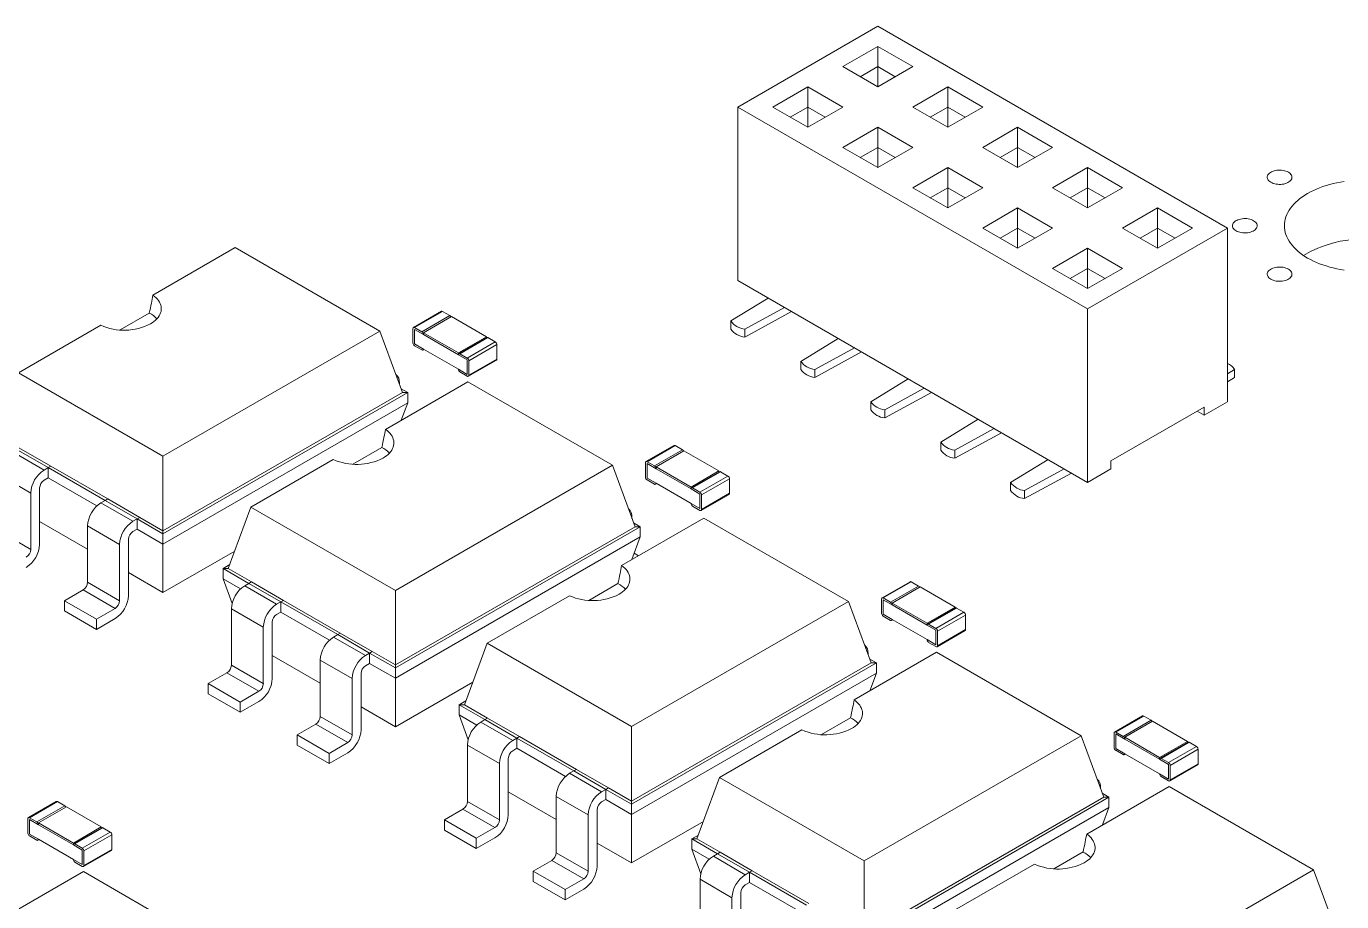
# Model space of a CAD drawing. Header units: millimetres. Extents: x 15 to 405, y 6 to 293.
# Drawn here: x 127 to 135.87, y 58.22 to 64.12 of the extents above; entities that cross this region are included whole.
import ezdxf

# ---------------------------------------------------------------- set-up
doc = ezdxf.new("R2010")
doc.units = ezdxf.units.MM

msp = doc.modelspace()

# ---------------------------------------------------------------- linework, layer by layer
at = {"color": 7, "linetype": 'Continuous', "lineweight": 18}
for p, q in [((132.7392, 64.122), (131.7964, 63.5777)), ((135.0962, 62.7613), (132.7392, 64.122)), ((132.7392, 63.9859), (132.5035, 63.8498)), ((132.9749, 63.8498), (132.7392, 63.9859)), ((132.7392, 63.9859), (132.7392, 63.8498)), ((132.5035, 63.8498), (132.7392, 63.7138)), ((132.7392, 63.8498), (132.6213, 63.7818)), ((132.7392, 63.7138), (132.9749, 63.8498)), ((132.857, 63.7818), (132.7392, 63.8498)), ((132.7392, 63.8498), (132.7392, 63.7138)), ((132.2678, 63.7138), (132.0321, 63.5777)), ((132.5035, 63.5777), (132.2678, 63.7138)), ((132.2678, 63.7138), (132.2678, 63.5777)), ((133.2106, 63.7138), (132.9749, 63.5777)), ((133.4463, 63.5777), (133.2106, 63.7138)), ((133.2106, 63.7138), (133.2106, 63.5777)), ((131.7964, 63.5777), (134.1534, 62.217)), ((131.7964, 62.4073), (131.7964, 63.5777)), ((132.0321, 63.5777), (132.2678, 63.4416)), ((132.2678, 63.5777), (132.1499, 63.5097)), ((132.2678, 63.4416), (132.5035, 63.5777)), ((132.3856, 63.5097), (132.2678, 63.5777)), ((132.2678, 63.5777), (132.2678, 63.4416)), ((132.9749, 63.5777), (133.2106, 63.4416)), ((133.2106, 63.5777), (133.0927, 63.5097)), ((133.2106, 63.4416), (133.4463, 63.5777)), ((133.3284, 63.5097), (133.2106, 63.5777)), ((133.2106, 63.5777), (133.2106, 63.4416)), ((132.7392, 63.4416), (132.5035, 63.3056)), ((132.9749, 63.3056), (132.7392, 63.4416)), ((132.7392, 63.4416), (132.7392, 63.3056)), ((133.682, 63.4416), (133.4463, 63.3056)), ((133.9177, 63.3056), (133.682, 63.4416)), ((133.682, 63.4416), (133.682, 63.3056)), ((132.5035, 63.3056), (132.7392, 63.1695)), ((132.7392, 63.3056), (132.6213, 63.2375)), ((132.7392, 63.1695), (132.9749, 63.3056)), ((132.857, 63.2375), (132.7392, 63.3056)), ((132.7392, 63.3056), (132.7392, 63.1695)), ((133.4463, 63.3056), (133.682, 63.1695)), ((133.682, 63.3056), (133.5641, 63.2375)), ((133.682, 63.1695), (133.9177, 63.3056)), ((133.7998, 63.2375), (133.682, 63.3056)), ((133.682, 63.3056), (133.682, 63.1695)), ((133.2106, 63.1695), (132.9749, 63.0334)), ((133.4463, 63.0334), (133.2106, 63.1695)), ((133.2106, 63.1695), (133.2106, 63.0334)), ((134.1534, 63.1695), (133.9177, 63.0334)), ((134.3891, 63.0334), (134.1534, 63.1695)), ((134.1534, 63.1695), (134.1534, 63.0334)), ((132.9749, 63.0334), (133.2106, 62.8974)), ((133.2106, 63.0334), (133.0927, 62.9654)), ((133.2106, 62.8974), (133.4463, 63.0334)), ((133.3284, 62.9654), (133.2106, 63.0334)), ((133.2106, 63.0334), (133.2106, 62.8974)), ((133.9177, 63.0334), (134.1534, 62.8974)), ((134.1534, 63.0334), (134.0356, 62.9654)), ((134.1534, 62.8974), (134.3891, 63.0334)), ((134.2712, 62.9654), (134.1534, 63.0334)), ((134.1534, 63.0334), (134.1534, 62.8974)), ((133.682, 62.8974), (133.4463, 62.7613)), ((133.9177, 62.7613), (133.682, 62.8974)), ((133.682, 62.8974), (133.682, 62.7613)), ((134.6248, 62.8974), (134.3891, 62.7613)), ((134.8605, 62.7613), (134.6248, 62.8974)), ((134.6248, 62.8974), (134.6248, 62.7613)), ((133.4463, 62.7613), (133.682, 62.6252)), ((133.682, 62.7613), (133.5641, 62.6933)), ((133.682, 62.6252), (133.9177, 62.7613)), ((133.7998, 62.6933), (133.682, 62.7613)), ((133.682, 62.7613), (133.682, 62.6252)), ((134.1534, 62.217), (135.0962, 62.7613)), ((134.3891, 62.7613), (134.6248, 62.6252)), ((134.6248, 62.7613), (134.507, 62.6933)), ((134.6248, 62.6252), (134.8605, 62.7613)), ((134.7426, 62.6933), (134.6248, 62.7613)), ((134.6248, 62.7613), (134.6248, 62.6252)), ((135.0962, 61.5909), (135.0962, 62.7613)), ((128.4094, 62.6296), (127.8543, 62.3092)), ((129.3834, 62.0673), (128.4094, 62.6296)), ((134.1534, 62.6252), (133.9177, 62.4892)), ((134.3891, 62.4892), (134.1534, 62.6252)), ((134.1534, 62.6252), (134.1534, 62.4892)), ((133.9177, 62.4892), (134.1534, 62.3531)), ((134.1534, 62.4892), (134.0356, 62.4211)), ((134.1534, 62.3531), (134.3891, 62.4892)), ((134.2712, 62.4211), (134.1534, 62.4892)), ((134.1534, 62.4892), (134.1534, 62.3531)), ((131.7964, 62.4073), (134.1534, 61.0467)), ((131.7492, 62.1352), (132.0013, 62.289)), ((127.6337, 62.0747), (127.83, 62.188)), ((129.7984, 62.2006), (129.6098, 62.0917)), ((129.6173, 62.091), (129.8059, 62.1999)), ((129.6668, 62.0624), (129.8554, 62.1713)), ((129.6774, 62.0563), (129.866, 62.1652)), ((129.8059, 62.1999), (129.8554, 62.1713)), ((129.866, 62.1652), (130.1017, 62.0291)), ((132.11, 62.2263), (131.8435, 62.0808)), ((132.1585, 62.1983), (131.8435, 62.0263)), ((134.1534, 61.0467), (134.1534, 62.217)), ((127.5025, 62.1061), (126.9474, 61.7857)), ((127.9215, 61.2234), (129.3834, 62.0673)), ((129.536, 61.6528), (129.3834, 62.0673)), ((129.6067, 61.9869), (129.6067, 62.0849)), ((129.6173, 62.091), (129.6668, 62.0624)), ((129.6173, 61.9808), (129.6173, 62.0788)), ((129.6173, 62.0788), (129.6774, 62.0441)), ((129.6774, 62.0441), (129.6774, 62.0563)), ((129.6774, 62.0563), (129.9131, 61.9202)), ((131.7492, 62.0808), (131.7492, 62.1352)), ((131.8435, 62.0263), (131.8435, 62.0808)), ((129.6173, 61.9808), (129.6774, 61.9461)), ((129.6173, 61.9685), (129.6668, 61.9399)), ((129.6774, 62.0441), (129.9131, 61.908)), ((129.9131, 61.9202), (130.1017, 62.0291)), ((130.1048, 62.0237), (129.9162, 61.9149)), ((129.9237, 61.9141), (130.1123, 62.023)), ((129.9732, 61.8855), (130.1618, 61.9944)), ((129.9838, 61.8672), (130.1724, 61.976)), ((130.1017, 62.0219), (130.1017, 62.0291)), ((130.1123, 62.023), (130.1618, 61.9944)), ((130.1724, 61.878), (130.1724, 61.976)), ((132.2206, 61.8631), (132.4727, 62.0169)), ((129.6743, 61.9392), (129.6818, 61.9435)), ((129.6774, 61.9461), (129.9131, 61.81)), ((129.9131, 61.908), (129.9131, 61.9202)), ((129.9131, 61.908), (129.9732, 61.8733)), ((129.9237, 61.9141), (129.9732, 61.8855)), ((129.9838, 61.7692), (130.1724, 61.878)), ((132.5814, 61.9542), (132.3149, 61.8086)), ((132.6299, 61.9262), (132.3149, 61.7542)), ((129.9131, 61.81), (129.9732, 61.7753)), ((129.9237, 61.7916), (129.9732, 61.7631)), ((129.9732, 61.7753), (129.9732, 61.8733)), ((129.9807, 61.7623), (130.1693, 61.8712)), ((129.9838, 61.7692), (129.9838, 61.8672)), ((132.2206, 61.8086), (132.2206, 61.8631)), ((132.3149, 61.7542), (132.3149, 61.8086)), ((135.1433, 61.8086), (135.0962, 61.7799)), ((135.1433, 61.7542), (135.1433, 61.8086)), ((126.9474, 61.7857), (127.9215, 61.2234)), ((129.9768, 61.7248), (129.4217, 61.4043)), ((129.5153, 61.7176), (129.5153, 61.7091)), ((130.9508, 61.1625), (129.9768, 61.7248)), ((132.692, 61.5909), (132.9441, 61.7448)), ((135.1433, 61.7542), (135.0962, 61.7254)), ((127.9215, 60.7207), (129.536, 61.6528)), ((127.9215, 60.7003), (129.5714, 61.6528)), ((129.5714, 61.6528), (129.5265, 61.6787)), ((129.5714, 61.6528), (129.536, 61.6528)), ((129.5714, 61.5837), (129.5714, 61.6528)), ((133.0528, 61.682), (132.7863, 61.5365)), ((133.1013, 61.654), (132.7863, 61.4821)), ((127.9215, 60.6312), (129.5714, 61.5837)), ((129.5279, 61.4657), (129.5714, 61.5837)), ((132.692, 61.5365), (132.692, 61.5909)), ((132.7863, 61.4821), (132.7863, 61.5365)), ((134.3105, 61.1918), (134.9391, 61.5547)), ((134.9391, 61.5002), (134.8919, 61.5274)), ((134.9391, 61.5002), (135.0962, 61.5909)), ((134.9391, 61.5002), (134.9391, 61.5547)), ((129.5309, 61.4739), (129.5365, 61.4706)), ((133.1634, 61.3188), (133.4155, 61.4726)), ((133.5242, 61.4099), (133.2577, 61.2644)), ((133.5727, 61.3819), (133.2577, 61.2099)), ((126.9334, 61.2707), (127.1488, 61.1464)), ((126.9511, 61.2809), (127.1665, 61.1566)), ((129.2011, 61.1698), (129.3974, 61.2831)), ((131.3658, 61.2957), (131.1773, 61.1869)), ((131.1848, 61.1861), (131.3733, 61.295)), ((131.2342, 61.1576), (131.4228, 61.2664)), ((131.2449, 61.1515), (131.4334, 61.2603)), ((131.3733, 61.295), (131.4228, 61.2664)), ((131.4334, 61.2603), (131.6691, 61.1242)), ((133.1634, 61.2644), (133.1634, 61.3188)), ((133.2577, 61.2099), (133.2577, 61.2644)), ((127.1208, 61.1302), (126.9053, 61.2545)), ((127.9215, 60.7207), (127.9215, 61.2234)), ((129.0699, 61.2013), (128.5148, 60.8808)), ((131.1741, 61.082), (131.1741, 61.18)), ((131.1848, 61.1861), (131.2342, 61.1576)), ((131.1848, 61.0759), (131.1848, 61.1739)), ((131.1848, 61.1739), (131.2449, 61.1392)), ((133.6349, 61.0467), (133.8869, 61.2005)), ((134.3105, 61.1374), (134.3105, 61.1918)), ((127.031, 60.9746), (126.8155, 61.099)), ((127.1208, 61.1302), (127.1488, 61.1464)), ((127.1488, 61.1464), (127.1665, 61.1566)), ((127.1488, 61.1464), (127.5321, 60.9251)), ((127.1488, 61.0772), (127.1488, 61.1464)), ((127.1665, 61.1566), (127.5498, 60.9353)), ((129.4889, 60.3185), (130.9508, 61.1625)), ((131.1034, 60.7479), (130.9508, 61.1625)), ((131.2449, 61.1515), (131.4806, 61.0154)), ((131.2449, 61.1392), (131.2449, 61.1515)), ((131.2449, 61.1392), (131.4806, 61.0031)), ((131.4806, 61.0154), (131.6691, 61.1242)), ((131.6722, 61.1189), (131.4837, 61.01)), ((131.4912, 61.0093), (131.6797, 61.1181)), ((131.5407, 60.9807), (131.7292, 61.0895)), ((131.6691, 61.1171), (131.6691, 61.1242)), ((131.6797, 61.1181), (131.7292, 61.0895)), ((133.9956, 61.1377), (133.7291, 60.9922)), ((134.0441, 61.1098), (133.7291, 60.9378)), ((134.1534, 61.0467), (134.3105, 61.1374)), ((127.0908, 60.6295), (127.0908, 61.0092)), ((127.1208, 61.061), (127.1488, 61.0772)), ((127.1488, 61.0772), (127.4765, 60.888)), ((131.1848, 61.0759), (131.2449, 61.0412)), ((131.1848, 61.0637), (131.2342, 61.0351)), ((131.2417, 61.0343), (131.2492, 61.0387)), ((131.2449, 61.0412), (131.4806, 60.9051)), ((131.4806, 61.0031), (131.4806, 61.0154)), ((131.4806, 61.0031), (131.5407, 60.9684)), ((131.4912, 61.0093), (131.5407, 60.9807)), ((131.5513, 60.9623), (131.7398, 61.0712)), ((131.7398, 60.9732), (131.7398, 61.0712)), ((133.6349, 60.9922), (133.6349, 61.0467)), ((133.7291, 60.9378), (133.7291, 60.9922)), ((127.031, 60.5949), (127.031, 60.9746)), ((127.504, 60.9089), (127.5321, 60.9251)), ((127.504, 60.9089), (127.7195, 60.7846)), ((127.5321, 60.9251), (127.5498, 60.9353)), ((127.5321, 60.9251), (127.7475, 60.8007)), ((127.5498, 60.9353), (127.7652, 60.8109)), ((131.4806, 60.9051), (131.5407, 60.8705)), ((131.5407, 60.8705), (131.5407, 60.9684)), ((131.5482, 60.8575), (131.7367, 60.9663)), ((131.5513, 60.8643), (131.7398, 60.9732)), ((131.5513, 60.8643), (131.5513, 60.9623)), ((128.3622, 60.4663), (128.5148, 60.8808)), ((128.5148, 60.8808), (129.4889, 60.3185)), ((131.0827, 60.8127), (131.0827, 60.8043)), ((131.4912, 60.8868), (131.5407, 60.8582)), ((127.0908, 60.7843), (127.4142, 60.5976)), ((127.4142, 60.7534), (127.6297, 60.629)), ((127.4142, 60.7534), (127.4142, 60.3737)), ((127.7195, 60.7846), (127.7475, 60.8007)), ((127.7195, 60.7154), (127.7475, 60.7316)), ((127.7475, 60.8007), (127.7652, 60.8109)), ((127.7475, 60.7316), (127.7475, 60.8007)), ((127.7475, 60.8007), (127.9215, 60.7003)), ((127.7475, 60.7316), (127.9215, 60.6312)), ((127.7652, 60.8109), (127.9215, 60.7207)), ((129.4889, 59.8159), (131.1034, 60.7479)), ((129.4889, 59.7955), (131.1388, 60.7479)), ((131.5678, 60.8063), (131.0127, 60.4859)), ((131.1388, 60.7479), (131.0939, 60.7739)), ((131.1388, 60.7479), (131.1034, 60.7479)), ((131.1388, 60.6788), (131.1388, 60.7479)), ((132.5418, 60.244), (131.5678, 60.8063)), ((126.8155, 60.7193), (127.031, 60.5949)), ((127.6895, 60.2839), (127.6895, 60.6636)), ((127.9215, 60.7003), (127.9215, 60.7207)), ((127.9215, 60.6312), (127.9215, 60.7003)), ((129.4889, 59.7263), (131.1388, 60.6788)), ((131.0827, 60.5264), (131.1388, 60.6788)), ((127.6297, 60.629), (127.6297, 60.2493)), ((127.9215, 60.3048), (127.9215, 60.6312)), ((127.9215, 60.3048), (128.4057, 60.5843)), ((131.0984, 60.569), (131.1275, 60.5522)), ((128.3718, 60.4922), (128.3269, 60.4663)), ((128.3269, 60.4663), (128.5008, 60.3659)), ((128.3269, 60.4663), (128.3622, 60.4663)), ((128.3269, 60.3972), (128.3269, 60.4663)), ((128.3622, 60.4663), (128.5185, 60.3761)), ((131.0827, 60.5264), (131.0827, 60.5263)), ((127.4142, 60.3737), (127.6297, 60.2493)), ((127.6895, 60.4386), (127.9215, 60.3048)), ((128.3881, 60.2308), (128.3269, 60.3972)), ((128.3269, 60.3972), (128.4452, 60.3288)), ((128.5185, 60.3761), (128.5008, 60.3659)), ((128.5185, 60.3761), (128.7339, 60.2517)), ((132.9568, 60.3773), (132.7682, 60.2684)), ((132.7757, 60.2677), (132.9643, 60.3765)), ((132.9643, 60.3765), (133.0138, 60.348)), ((127.2587, 60.2493), (127.3843, 60.3218)), ((127.3843, 60.3218), (127.5997, 60.1975)), ((128.5008, 60.3659), (128.4728, 60.3497)), ((128.6882, 60.2253), (128.4728, 60.3497)), ((128.5008, 60.3659), (128.7162, 60.2415)), ((129.4889, 59.8159), (129.4889, 60.3185)), ((130.6609, 60.2828), (130.1058, 59.9624)), ((130.7921, 60.2514), (130.9884, 60.3647)), ((132.8252, 60.2391), (133.0138, 60.348)), ((132.8358, 60.233), (133.0244, 60.3418)), ((133.0244, 60.3418), (133.2601, 60.2058)), ((127.4741, 60.1249), (127.2587, 60.2493)), ((127.2587, 60.1802), (127.2587, 60.2493)), ((127.5997, 60.1975), (127.4741, 60.1249)), ((128.5984, 60.0698), (128.383, 60.1941)), ((128.383, 60.1941), (128.383, 59.8144)), ((128.6882, 60.2253), (128.7162, 60.2415)), ((128.7162, 60.2415), (128.7339, 60.2517)), ((128.7162, 60.2415), (129.0995, 60.0203)), ((128.7162, 60.1724), (128.7162, 60.2415)), ((128.7339, 60.2517), (129.1172, 60.0305)), ((131.0799, 59.4001), (132.5418, 60.244)), ((132.6944, 59.8295), (132.5418, 60.244)), ((132.7651, 60.1636), (132.7651, 60.2616)), ((132.7757, 60.2677), (132.8252, 60.2391)), ((132.7757, 60.1575), (132.7757, 60.2554)), ((132.7757, 60.2554), (132.8358, 60.2207)), ((132.8358, 60.233), (133.0715, 60.0969)), ((132.8358, 60.2207), (132.8358, 60.233)), ((132.8358, 60.2207), (133.0715, 60.0847)), ((133.0715, 60.0969), (133.2601, 60.2058)), ((133.2632, 60.2004), (133.0747, 60.0915)), ((133.0822, 60.0908), (133.2707, 60.1997)), ((133.2601, 60.1986), (133.2601, 60.2058)), ((133.2707, 60.1997), (133.3202, 60.1711)), ((127.4741, 60.0558), (127.2587, 60.1802)), ((127.5997, 60.1283), (127.4741, 60.0558)), ((127.4741, 60.0558), (127.4741, 60.1249)), ((128.6583, 59.7246), (128.6583, 60.1043)), ((128.6882, 60.1562), (128.7162, 60.1724)), ((128.7162, 60.1724), (129.0439, 59.9832)), ((132.7757, 60.1575), (132.8358, 60.1228)), ((132.7757, 60.1452), (132.8252, 60.1166)), ((132.8327, 60.1159), (132.8402, 60.1202)), ((132.8358, 60.1228), (133.0715, 59.9867)), ((133.1317, 60.0622), (133.3202, 60.1711)), ((133.1423, 60.0439), (133.3308, 60.1527)), ((133.3308, 60.0547), (133.3308, 60.1527)), ((128.5984, 59.6901), (128.5984, 60.0698)), ((129.0714, 60.0041), (129.0995, 60.0203)), ((129.0995, 60.0203), (129.1172, 60.0305)), ((129.0995, 60.0203), (129.3149, 59.8959)), ((129.1172, 60.0305), (129.3326, 59.9061)), ((133.0715, 60.0847), (133.0715, 60.0969)), ((133.0715, 60.0847), (133.1317, 60.05)), ((133.0822, 60.0908), (133.1317, 60.0622)), ((133.1317, 59.952), (133.1317, 60.05)), ((133.1392, 59.939), (133.3277, 60.0479)), ((133.1423, 59.9459), (133.3308, 60.0547)), ((133.1423, 59.9459), (133.1423, 60.0439)), ((129.0714, 60.0041), (129.2869, 59.8797)), ((129.9532, 59.5478), (130.1058, 59.9624)), ((130.1058, 59.9624), (131.0799, 59.4001)), ((133.0715, 59.9867), (133.1317, 59.952)), ((133.0822, 59.9683), (133.1317, 59.9397)), ((128.6583, 59.8794), (128.9816, 59.6927)), ((128.9816, 59.8485), (129.1971, 59.7242)), ((128.9816, 59.8485), (128.9816, 59.4688)), ((129.2869, 59.8797), (129.3149, 59.8959)), ((129.3149, 59.8959), (129.3326, 59.9061)), ((129.3149, 59.8268), (129.3149, 59.8959)), ((129.3149, 59.8959), (129.4889, 59.7955)), ((129.3326, 59.9061), (129.4889, 59.8159)), ((133.1352, 59.9015), (132.5801, 59.581)), ((132.6737, 59.8942), (132.6737, 59.8858)), ((132.7298, 59.8295), (132.6849, 59.8554)), ((134.1092, 59.3392), (133.1352, 59.9015)), ((128.2274, 59.6901), (128.353, 59.7626)), ((128.353, 59.7626), (128.5685, 59.6382)), ((128.383, 59.8144), (128.5984, 59.6901)), ((129.2569, 59.379), (129.2569, 59.7587)), ((129.2869, 59.8106), (129.3149, 59.8268)), ((129.3149, 59.8268), (129.4889, 59.7263)), ((129.4889, 59.7955), (129.4889, 59.8159)), ((129.4889, 59.7263), (129.4889, 59.7955)), ((131.0799, 58.8974), (132.6944, 59.8295)), ((131.0799, 58.877), (132.7298, 59.8295)), ((131.0799, 58.8079), (132.7298, 59.7604)), ((132.6863, 59.6424), (132.7298, 59.7604)), ((132.7298, 59.8295), (132.6944, 59.8295)), ((132.7298, 59.7604), (132.7298, 59.8295)), ((128.4428, 59.5657), (128.2274, 59.6901)), ((128.2274, 59.6209), (128.2274, 59.6901)), ((129.1971, 59.7242), (129.1971, 59.3445)), ((129.4889, 59.3999), (129.4889, 59.7263)), ((129.4889, 59.3999), (130.0094, 59.7004)), ((128.4428, 59.4966), (128.2274, 59.6209)), ((128.5685, 59.6382), (128.4428, 59.5657)), ((129.9627, 59.5737), (129.9179, 59.5478)), ((132.6894, 59.6505), (132.6949, 59.6473)), ((128.5685, 59.5691), (128.4428, 59.4966)), ((128.4428, 59.4966), (128.4428, 59.5657)), ((129.2569, 59.5338), (129.4889, 59.3999)), ((129.9179, 59.5478), (130.0918, 59.4474)), ((129.9179, 59.4787), (129.9179, 59.5478)), ((129.9179, 59.5478), (129.9532, 59.5478)), ((129.9532, 59.5478), (130.1095, 59.4576)), ((128.8261, 59.3445), (128.9517, 59.417)), ((128.9517, 59.417), (129.1671, 59.2926)), ((128.9816, 59.4688), (129.1971, 59.3445)), ((129.9791, 59.3123), (129.9179, 59.4787)), ((129.9179, 59.4787), (130.0362, 59.4104)), ((130.0918, 59.4474), (130.0638, 59.4312)), ((130.2792, 59.3069), (130.0638, 59.4312)), ((130.1095, 59.4576), (130.0918, 59.4474)), ((130.0918, 59.4474), (130.3072, 59.323)), ((130.1095, 59.4576), (130.3249, 59.3332)), ((131.0799, 58.8974), (131.0799, 59.4001)), ((132.3595, 59.3465), (132.5558, 59.4598)), ((134.5242, 59.4724), (134.3357, 59.3636)), ((134.3432, 59.3628), (134.5317, 59.4717)), ((134.3927, 59.3343), (134.5812, 59.4431)), ((134.4033, 59.3281), (134.5918, 59.437)), ((134.5317, 59.4717), (134.5812, 59.4431)), ((134.5918, 59.437), (134.8275, 59.3009)), ((129.0415, 59.2201), (128.8261, 59.3445)), ((128.8261, 59.2753), (128.8261, 59.3445)), ((130.2792, 59.3069), (130.3072, 59.323)), ((130.3072, 59.323), (130.3249, 59.3332)), ((130.3072, 59.323), (130.6905, 59.1018)), ((130.3072, 59.2539), (130.3072, 59.323)), ((130.3249, 59.3332), (130.7082, 59.112)), ((132.2283, 59.378), (131.6732, 59.0575)), ((132.6473, 58.4952), (134.1092, 59.3392)), ((134.2618, 58.9246), (134.1092, 59.3392)), ((134.3326, 59.2587), (134.3326, 59.3567)), ((134.3432, 59.3628), (134.3927, 59.3343)), ((134.3432, 59.2526), (134.3432, 59.3506)), ((134.3432, 59.3506), (134.4033, 59.3159)), ((134.4033, 59.3281), (134.639, 59.1921)), ((134.4033, 59.3159), (134.4033, 59.3281)), ((134.4033, 59.3159), (134.639, 59.1798)), ((129.0415, 59.151), (128.8261, 59.2753)), ((129.1671, 59.2926), (129.0415, 59.2201)), ((129.1671, 59.2235), (129.0415, 59.151)), ((129.0415, 59.151), (129.0415, 59.2201)), ((130.1894, 59.1513), (129.9739, 59.2757)), ((129.9739, 59.2757), (129.9739, 58.896)), ((130.2792, 59.2377), (130.3072, 59.2539)), ((130.3072, 59.2539), (130.6349, 59.0647)), ((134.3432, 59.2526), (134.4033, 59.2179)), ((134.3432, 59.2404), (134.3927, 59.2118)), ((134.4033, 59.2179), (134.639, 59.0818)), ((134.639, 59.1921), (134.8275, 59.3009)), ((134.8306, 59.2955), (134.6421, 59.1867)), ((134.6496, 59.1859), (134.8381, 59.2948)), ((134.6991, 59.1574), (134.8876, 59.2662)), ((134.7097, 59.139), (134.8982, 59.2479)), ((134.8275, 59.2938), (134.8275, 59.3009)), ((134.8381, 59.2948), (134.8876, 59.2662)), ((134.8982, 59.1499), (134.8982, 59.2479)), ((130.1894, 58.7716), (130.1894, 59.1513)), ((130.2492, 58.8062), (130.2492, 59.1859)), ((134.4002, 59.211), (134.4077, 59.2154)), ((134.639, 59.1798), (134.639, 59.1921)), ((134.639, 59.1798), (134.6991, 59.1451)), ((134.6496, 59.1859), (134.6991, 59.1574)), ((134.6991, 59.0471), (134.6991, 59.1451)), ((134.7066, 59.0342), (134.8951, 59.143)), ((134.7097, 59.041), (134.8982, 59.1499)), ((134.7097, 59.041), (134.7097, 59.139)), ((130.6624, 59.0856), (130.6905, 59.1018)), ((130.6624, 59.0856), (130.8779, 58.9612)), ((130.6905, 59.1018), (130.7082, 59.112)), ((130.6905, 59.1018), (130.9059, 58.9774)), ((130.7082, 59.112), (130.9236, 58.9876)), ((131.5206, 58.643), (131.6732, 59.0575)), ((131.6732, 59.0575), (132.6473, 58.4952)), ((134.639, 59.0818), (134.6991, 59.0471)), ((134.6496, 59.0635), (134.6991, 59.0349)), ((130.2492, 58.9609), (130.5726, 58.7743)), ((130.8779, 58.9612), (130.9059, 58.9774)), ((130.9059, 58.9774), (130.9236, 58.9876)), ((130.9059, 58.9083), (130.9059, 58.9774)), ((130.9059, 58.9774), (131.0799, 58.877)), ((130.9236, 58.9876), (131.0799, 58.8974)), ((134.7026, 58.9966), (134.1475, 58.6762)), ((134.2411, 58.9894), (134.2411, 58.981)), ((134.2972, 58.9246), (134.2523, 58.9506)), ((135.6767, 58.4343), (134.7026, 58.9966)), ((127.2033, 58.8955), (127.0147, 58.7867)), ((127.0222, 58.7859), (127.2108, 58.8948)), ((127.0717, 58.7573), (127.2603, 58.8662)), ((127.2108, 58.8948), (127.2603, 58.8662)), ((129.9739, 58.896), (130.1894, 58.7716)), ((130.5726, 58.9301), (130.7881, 58.8057)), ((130.5726, 58.9301), (130.5726, 58.5504)), ((130.8779, 58.8921), (130.9059, 58.9083)), ((130.9059, 58.9083), (131.0799, 58.8079)), ((131.0799, 58.877), (131.0799, 58.8974)), ((131.0799, 58.8079), (131.0799, 58.877)), ((132.6473, 57.9926), (134.2618, 58.9246)), ((132.6473, 57.9722), (134.2972, 58.9246)), ((134.2972, 58.9246), (134.2618, 58.9246)), ((134.2972, 58.8555), (134.2972, 58.9246)), ((127.0116, 58.6818), (127.0116, 58.7798)), ((127.0222, 58.7859), (127.0717, 58.7573)), ((127.0222, 58.6757), (127.0222, 58.7737)), ((127.0222, 58.7737), (127.0824, 58.739)), ((127.0824, 58.7512), (127.2709, 58.8601)), ((127.2709, 58.8601), (127.5066, 58.724)), ((129.8184, 58.7716), (129.944, 58.8441)), ((129.944, 58.8441), (130.1594, 58.7198)), ((130.7881, 58.8057), (130.7881, 58.426)), ((130.8479, 58.4606), (130.8479, 58.8403)), ((131.0799, 58.4814), (131.0799, 58.8079)), ((132.6473, 57.903), (134.2972, 58.8555)), ((134.2538, 58.7375), (134.2972, 58.8555)), ((127.0824, 58.739), (127.0824, 58.7512)), ((127.0824, 58.7512), (127.3181, 58.6151)), ((127.0824, 58.739), (127.3181, 58.6029)), ((127.3181, 58.6151), (127.5066, 58.724)), ((127.5097, 58.7186), (127.3212, 58.6098)), ((127.3287, 58.609), (127.5172, 58.7179)), ((127.3782, 58.5804), (127.5667, 58.6893)), ((127.5066, 58.7168), (127.5066, 58.724)), ((127.5172, 58.7179), (127.5667, 58.6893)), ((130.0338, 58.6472), (129.8184, 58.7716)), ((129.8184, 58.7025), (129.8184, 58.7716)), ((130.0338, 58.5781), (129.8184, 58.7025)), ((130.1594, 58.7198), (130.0338, 58.6472)), ((131.0799, 58.4814), (131.5641, 58.761)), ((134.2568, 58.7457), (134.2624, 58.7425)), ((127.0222, 58.6757), (127.0824, 58.641)), ((127.0222, 58.6634), (127.0717, 58.6349)), ((127.0792, 58.6341), (127.0867, 58.6384)), ((127.0824, 58.641), (127.3181, 58.5049)), ((127.3181, 58.6029), (127.3181, 58.6151)), ((127.3181, 58.6029), (127.3782, 58.5682)), ((127.3287, 58.609), (127.3782, 58.5804)), ((127.3888, 58.5621), (127.5773, 58.6709)), ((127.5773, 58.5729), (127.5773, 58.6709)), ((130.1594, 58.6506), (130.0338, 58.5781)), ((130.0338, 58.5781), (130.0338, 58.6472)), ((130.8479, 58.6153), (131.0799, 58.4814)), ((131.5302, 58.6689), (131.4853, 58.643)), ((131.4853, 58.643), (131.6592, 58.5426)), ((131.4853, 58.5738), (131.4853, 58.643)), ((131.4853, 58.643), (131.5206, 58.643)), ((131.5206, 58.643), (131.6769, 58.5528)), ((127.3782, 58.4702), (127.3782, 58.5682)), ((127.3857, 58.4572), (127.5742, 58.5661)), ((127.3888, 58.4641), (127.5773, 58.5729)), ((127.3888, 58.4641), (127.3888, 58.5621)), ((130.5726, 58.5504), (130.7881, 58.426)), ((131.5465, 58.4075), (131.4853, 58.5738)), ((131.4853, 58.5738), (131.6037, 58.5055)), ((131.6592, 58.5426), (131.6312, 58.5264)), ((131.8466, 58.402), (131.6312, 58.5264)), ((131.6769, 58.5528), (131.6592, 58.5426)), ((131.6592, 58.5426), (131.8747, 58.4182)), ((131.6769, 58.5528), (131.8923, 58.4284)), ((133.9269, 58.4417), (134.1232, 58.555)), ((127.3864, 58.4224), (126.8313, 58.102)), ((127.3181, 58.5049), (127.3782, 58.4702)), ((127.3287, 58.4865), (127.3782, 58.458)), ((128.3605, 57.8601), (127.3864, 58.4224)), ((130.4171, 58.426), (130.5427, 58.4985)), ((130.6325, 58.3016), (130.4171, 58.426)), ((130.4171, 58.3569), (130.4171, 58.426)), ((130.5427, 58.4985), (130.7581, 58.3742)), ((131.8747, 58.4182), (131.8923, 58.4284)), ((131.8923, 58.4284), (132.2756, 58.2072)), ((132.6473, 57.9926), (132.6473, 58.4952)), ((133.7957, 58.4731), (133.2407, 58.1527)), ((134.2147, 57.5903), (135.6767, 58.4343)), ((135.8293, 58.0198), (135.6767, 58.4343)), ((130.6325, 58.2325), (130.4171, 58.3569)), ((130.7581, 58.3742), (130.6325, 58.3016)), ((131.7568, 58.2465), (131.5414, 58.3708)), ((131.5414, 58.3708), (131.5414, 57.9911)), ((131.8466, 58.402), (131.8747, 58.4182)), ((131.8466, 58.3329), (131.8747, 58.3491)), ((131.8747, 58.4182), (132.2579, 58.1969)), ((131.8747, 58.3491), (131.8747, 58.4182)), ((131.8747, 58.3491), (132.2023, 58.1599)), ((130.7581, 58.305), (130.6325, 58.2325)), ((130.6325, 58.2325), (130.6325, 58.3016)), ((131.7568, 57.8668), (131.7568, 58.2465)), ((131.8167, 57.9013), (131.8167, 58.281))]:
    msp.add_line(p, q, dxfattribs=at)
at = {"color": 7, "linetype": 'Continuous', "lineweight": 18, "flags": 128}
for points in [[(135.3885, 63.07), (135.3816, 63.0745), (135.3757, 63.0795), (135.3709, 63.0849), (135.3674, 63.0906), (135.3651, 63.0965), (135.3641, 63.1025), (135.3645, 63.1085), (135.3661, 63.1145), (135.369, 63.1203), (135.3732, 63.1258), (135.3785, 63.131), (135.3849, 63.1358), (135.3923, 63.1401), (135.4006, 63.1438), (135.4096, 63.1469), (135.4192, 63.1493), (135.4292, 63.151), (135.4396, 63.1519), (135.45, 63.1521), (135.4605, 63.1515), (135.4707, 63.1502), (135.4805, 63.1482), (135.4898, 63.1454), (135.4985, 63.142), (135.5064, 63.138), (135.5133, 63.1335), (135.5192, 63.1285), (135.5239, 63.1231), (135.5275, 63.1174), (135.5297, 63.1115), (135.5307, 63.1055), (135.5304, 63.0995), (135.5288, 63.0935), (135.5258, 63.0877), (135.5217, 63.0822), (135.5163, 63.077), (135.5099, 63.0722), (135.5025, 63.0679), (135.4943, 63.0642), (135.4853, 63.0611), (135.4757, 63.0587), (135.4656, 63.0571), (135.4553, 63.0561), (135.4448, 63.0559), (135.4344, 63.0565), (135.4242, 63.0578), (135.4143, 63.0599), (135.405, 63.0626), (135.3964, 63.066), (135.3885, 63.07)], [(135.636, 62.5597), (135.6179, 62.5707), (135.6008, 62.5821), (135.5847, 62.594), (135.5697, 62.6064), (135.5557, 62.6192), (135.5428, 62.6323), (135.531, 62.6458), (135.5204, 62.6596), (135.511, 62.6737), (135.5027, 62.6881), (135.4958, 62.7026), (135.49, 62.7174), (135.4856, 62.7323), (135.4823, 62.7473), (135.4804, 62.7623), (135.4798, 62.7774), (135.4804, 62.7925), (135.4823, 62.8076), (135.4856, 62.8226), (135.49, 62.8375), (135.4958, 62.8522), (135.5027, 62.8668), (135.511, 62.8812), (135.5204, 62.8953), (135.531, 62.9091), (135.5428, 62.9226), (135.5557, 62.9357), (135.5697, 62.9485), (135.5847, 62.9608), (135.6008, 62.9728), (135.6179, 62.9842), (135.636, 62.9951), (135.6549, 63.0056), (135.6748, 63.0154), (135.6954, 63.0247), (135.7168, 63.0334), (135.7389, 63.0415), (135.7617, 63.049), (135.7851, 63.0558), (135.809, 63.0619), (135.8334, 63.0673), (135.8583, 63.0721), (135.8835, 63.0761)], [(135.1542, 62.7434), (135.1473, 62.748), (135.1414, 62.7529), (135.1366, 62.7583), (135.1331, 62.764), (135.1308, 62.7699), (135.1298, 62.7759), (135.1301, 62.782), (135.1318, 62.7879), (135.1347, 62.7937), (135.1389, 62.7993), (135.1442, 62.8045), (135.1506, 62.8093), (135.158, 62.8135), (135.1663, 62.8172), (135.1753, 62.8203), (135.1849, 62.8227), (135.1949, 62.8244), (135.2053, 62.8253), (135.2157, 62.8255), (135.2261, 62.825), (135.2364, 62.8236), (135.2462, 62.8216), (135.2555, 62.8188), (135.2642, 62.8155), (135.272, 62.8115), (135.279, 62.8069), (135.2848, 62.8019), (135.2896, 62.7965), (135.2931, 62.7909), (135.2954, 62.785), (135.2964, 62.7789), (135.2961, 62.7729), (135.2944, 62.7669), (135.2915, 62.7611), (135.2874, 62.7556), (135.282, 62.7504), (135.2756, 62.7456), (135.2682, 62.7414), (135.26, 62.7376), (135.2509, 62.7346), (135.2413, 62.7322), (135.2313, 62.7305), (135.221, 62.7295), (135.2105, 62.7294), (135.2001, 62.7299), (135.1899, 62.7312), (135.18, 62.7333), (135.1707, 62.736), (135.162, 62.7394), (135.1542, 62.7434)], [(135.3885, 62.4169), (135.3816, 62.4214), (135.3757, 62.4264), (135.3709, 62.4318), (135.3674, 62.4375), (135.3651, 62.4433), (135.3641, 62.4494), (135.3645, 62.4554), (135.3661, 62.4614), (135.369, 62.4672), (135.3732, 62.4727), (135.3785, 62.4779), (135.3849, 62.4827), (135.3923, 62.487), (135.4006, 62.4907), (135.4096, 62.4937), (135.4192, 62.4961), (135.4292, 62.4978), (135.4396, 62.4988), (135.45, 62.499), (135.4605, 62.4984), (135.4707, 62.4971), (135.4805, 62.495), (135.4898, 62.4923), (135.4985, 62.4889), (135.5064, 62.4849), (135.5133, 62.4804), (135.5192, 62.4754), (135.5239, 62.47), (135.5275, 62.4643), (135.5297, 62.4584), (135.5307, 62.4524), (135.5304, 62.4463), (135.5288, 62.4404), (135.5258, 62.4346), (135.5217, 62.429), (135.5163, 62.4238), (135.5099, 62.4191), (135.5025, 62.4148), (135.4943, 62.4111), (135.4853, 62.408), (135.4757, 62.4056), (135.4656, 62.4039), (135.4553, 62.403), (135.4448, 62.4028), (135.4344, 62.4034), (135.4242, 62.4047), (135.4143, 62.4067), (135.405, 62.4095), (135.3964, 62.4129), (135.3885, 62.4169)], [(135.8835, 62.4788), (135.8583, 62.4828), (135.8334, 62.4875), (135.809, 62.493), (135.7851, 62.4991), (135.7617, 62.5059), (135.7389, 62.5134), (135.7168, 62.5214), (135.6954, 62.5301), (135.6748, 62.5394), (135.6549, 62.5493), (135.636, 62.5597)], [(127.8543, 62.3092), (127.8654, 62.3007), (127.8754, 62.2918), (127.8842, 62.2825), (127.8918, 62.2729), (127.8982, 62.2629), (127.9033, 62.2527), (127.9071, 62.2423), (127.9095, 62.2318), (127.9106, 62.2212), (127.9104, 62.2106), (127.9088, 62.2001), (127.9059, 62.1896), (127.9016, 62.1793), (127.896, 62.1692), (127.8892, 62.1593), (127.8811, 62.1498), (127.8719, 62.1406), (127.8615, 62.1319), (127.85, 62.1236), (127.8375, 62.1158)], [(129.4217, 61.4043), (129.4328, 61.3959), (129.4428, 61.387), (129.4516, 61.3777), (129.4592, 61.368), (129.4656, 61.3581), (129.4707, 61.3479), (129.4745, 61.3375), (129.4769, 61.327), (129.4781, 61.3164), (129.4778, 61.3058), (129.4762, 61.2952), (129.4733, 61.2847), (129.469, 61.2744), (129.4635, 61.2643), (129.4566, 61.2545), (129.4486, 61.2449), (129.4393, 61.2358), (129.4289, 61.227), (129.4174, 61.2187), (129.4049, 61.211)], [(131.0127, 60.4859), (131.0238, 60.4774), (131.0338, 60.4685), (131.0426, 60.4592), (131.0502, 60.4496), (131.0566, 60.4396), (131.0617, 60.4294), (131.0655, 60.419), (131.0679, 60.4085), (131.069, 60.3979), (131.0688, 60.3873), (131.0672, 60.3768), (131.0643, 60.3663), (131.06, 60.356), (131.0544, 60.3458), (131.0476, 60.336), (131.0395, 60.3265), (131.0303, 60.3173), (131.0199, 60.3086), (131.0084, 60.3003), (130.9959, 60.2925)], [(132.5801, 59.581), (132.5912, 59.5726), (132.6012, 59.5637), (132.61, 59.5544), (132.6177, 59.5447), (132.624, 59.5348), (132.6291, 59.5246), (132.6329, 59.5142), (132.6354, 59.5037), (132.6365, 59.4931), (132.6362, 59.4825), (132.6346, 59.4719), (132.6317, 59.4614), (132.6274, 59.4511), (132.6219, 59.441), (132.615, 59.4311), (132.607, 59.4216), (132.5977, 59.4124), (132.5873, 59.4037), (132.5758, 59.3954), (132.5633, 59.3876)], [(134.1475, 58.6762), (134.1586, 58.6677), (134.1686, 58.6588), (134.1774, 58.6495), (134.1851, 58.6399), (134.1915, 58.6299), (134.1965, 58.6197), (134.2003, 58.6093), (134.2028, 58.5988), (134.2039, 58.5882), (134.2036, 58.5776), (134.202, 58.567), (134.1991, 58.5566), (134.1948, 58.5463), (134.1893, 58.5361), (134.1825, 58.5263), (134.1744, 58.5168), (134.1651, 58.5076), (134.1547, 58.4988), (134.1432, 58.4906), (134.1307, 58.4828)]]:
    msp.add_lwpolyline(points, dxfattribs=at)
at = {"color": 7, "linetype": 'Continuous', "lineweight": 18}
for centre, radius, start, end in [((136.0131, 61.8889), 0.7989, 59.5072, 120.4928), ((127.7438, 62.019), 0.1897, 43.61107, 62.99462), ((129.8015, 62.1937), 0.00754, 54.38183, 114.31395), ((129.8439, 62.1529), 0.0216, 28.85561, 58.04533), ((127.6598, 62.4619), 0.389, 246.14123, 297.17377), ((129.6132, 62.0859), 0.00655, 50.79671, 189.21404), ((129.6544, 62.043), 0.0231, 2.60548, 57.39452), ((131.8553, 62.21), 0.1298, 215.21259, 264.79279), ((131.8553, 62.1556), 0.1298, 215.21259, 264.79279), ((129.6298, 61.9879), 0.0231, 182.60548, 237.39452), ((130.1079, 62.0168), 0.00754, 54.38183, 114.31395), ((130.1494, 61.975), 0.0231, 2.60548, 57.39452), ((129.671, 61.945), 0.00655, 230.79671, 9.21404), ((129.9196, 61.909), 0.00655, 50.79671, 189.21404), ((129.9608, 61.8661), 0.0231, 2.60548, 57.39452), ((130.1649, 61.8773), 0.00755, 305.69804, 5.62038), ((129.9362, 61.811), 0.0231, 182.60548, 237.39452), ((132.3267, 61.9379), 0.1298, 215.21259, 264.79279), ((132.3267, 61.8835), 0.1298, 215.21259, 264.79279), ((135.0596, 61.758), 0.0978, 31.17614, 68.05124), ((129.4512, 61.7239), 0.0644, 354.3489, 51.0741), ((129.9774, 61.7681), 0.00655, 230.79671, 9.21404), ((132.7981, 61.6658), 0.1298, 215.21259, 264.79279), ((132.7981, 61.6113), 0.1298, 215.21259, 264.79279), ((129.3112, 61.1141), 0.1897, 43.61107, 62.99462), ((131.3689, 61.2889), 0.00754, 54.38183, 114.31395), ((131.4114, 61.2481), 0.0216, 28.85561, 58.04533), ((133.2695, 61.3936), 0.1298, 215.21259, 264.79279), ((133.2695, 61.3392), 0.1298, 215.21259, 264.79279), ((129.2272, 61.557), 0.389, 246.14123, 297.17377), ((131.1806, 61.1811), 0.00655, 50.79671, 189.21404), ((127.2254, 60.966), 0.1946, 122.52432, 177.47568), ((131.1972, 61.0831), 0.0231, 182.60548, 237.39452), ((131.2218, 61.1382), 0.0231, 2.60548, 57.39452), ((131.6753, 61.112), 0.00754, 54.38183, 114.31395), ((131.7168, 61.0701), 0.0231, 2.60548, 57.39452), ((127.1556, 61.0064), 0.0648, 122.4764, 177.5236), ((131.2384, 61.0402), 0.00655, 230.79671, 9.21404), ((131.487, 61.0042), 0.00655, 50.79671, 189.21404), ((133.7409, 61.1215), 0.1298, 215.21259, 264.79279), ((133.7409, 61.0671), 0.1298, 215.21259, 264.79279), ((127.6087, 60.7448), 0.1946, 122.52432, 177.47568), ((131.5036, 60.9062), 0.0231, 182.60548, 237.39452), ((131.5282, 60.9613), 0.0231, 2.60548, 57.39452), ((131.7323, 60.9724), 0.00755, 305.69804, 5.62038), ((131.0186, 60.819), 0.0644, 354.3489, 51.0741), ((131.5448, 60.8633), 0.00655, 230.79671, 9.21404), ((127.8241, 60.6204), 0.1946, 122.52432, 177.47568), ((127.7542, 60.6608), 0.0648, 122.4764, 177.5236), ((126.8964, 60.6381), 0.1946, 302.52416, 357.47584), ((126.9663, 60.5977), 0.0648, 302.4763, 357.5237), ((127.3495, 60.3765), 0.0648, 302.4763, 357.5237), ((132.9599, 60.3704), 0.00754, 54.38183, 114.31395), ((127.4951, 60.2924), 0.1946, 302.52416, 357.47584), ((128.5774, 60.1856), 0.1946, 122.52432, 177.47568), ((130.8182, 60.6386), 0.389, 246.14123, 297.17377), ((130.9022, 60.1956), 0.1897, 43.61107, 62.99462), ((133.0023, 60.3296), 0.0216, 28.85561, 58.04533), ((127.5649, 60.2521), 0.0648, 302.4763, 357.5237), ((128.7928, 60.0612), 0.1946, 122.52432, 177.47568), ((132.7716, 60.2626), 0.00655, 50.79671, 189.21404), ((132.8128, 60.2197), 0.0231, 2.60548, 57.39452), ((133.2663, 60.1935), 0.00754, 54.38183, 114.31395), ((128.723, 60.1015), 0.0648, 122.4764, 177.5236), ((132.7882, 60.1646), 0.0231, 182.60548, 237.39452), ((132.8294, 60.1217), 0.00655, 230.79671, 9.21404), ((133.3078, 60.1517), 0.0231, 2.60548, 57.39452), ((133.078, 60.0857), 0.00655, 50.79671, 189.21404), ((133.1192, 60.0428), 0.0231, 2.60548, 57.39452), ((133.3233, 60.054), 0.00755, 305.69804, 5.62038), ((129.1761, 59.8399), 0.1946, 122.52432, 177.47568), ((132.6096, 59.9006), 0.0644, 354.3489, 51.0741), ((133.0946, 59.9877), 0.0231, 182.60548, 237.39452), ((133.1358, 59.9448), 0.00655, 230.79671, 9.21404), ((129.3915, 59.7156), 0.1946, 122.52432, 177.47568), ((128.3182, 59.8172), 0.0648, 302.4763, 357.5237), ((129.3217, 59.7559), 0.0648, 122.4764, 177.5236), ((128.4638, 59.7332), 0.1946, 302.52416, 357.47584), ((128.5337, 59.6929), 0.0648, 302.4763, 357.5237), ((128.9169, 59.4716), 0.0648, 302.4763, 357.5237), ((130.1684, 59.2671), 0.1946, 122.52432, 177.47568), ((132.4696, 59.2908), 0.1897, 43.61107, 62.99462), ((134.5273, 59.4656), 0.00754, 54.38183, 114.31395), ((134.5698, 59.4248), 0.0216, 28.85561, 58.04533), ((129.0625, 59.3876), 0.1946, 302.52416, 357.47584), ((129.1324, 59.3473), 0.0648, 302.4763, 357.5237), ((130.3838, 59.1427), 0.1946, 122.52432, 177.47568), ((132.3857, 59.7337), 0.389, 246.14123, 297.17377), ((134.339, 59.3578), 0.00655, 50.79671, 189.21404), ((134.3802, 59.3148), 0.0231, 2.60548, 57.39452), ((130.314, 59.1831), 0.0648, 122.4764, 177.5236), ((134.3556, 59.2598), 0.0231, 182.60548, 237.39452), ((134.3968, 59.2169), 0.00655, 230.79671, 9.21404), ((134.8337, 59.2887), 0.00754, 54.38183, 114.31395), ((134.8752, 59.2468), 0.0231, 2.60548, 57.39452), ((134.6454, 59.1809), 0.00655, 50.79671, 189.21404), ((134.6866, 59.138), 0.0231, 2.60548, 57.39452), ((134.8907, 59.1491), 0.00755, 305.69804, 5.62038), ((130.7671, 58.9215), 0.1946, 122.52432, 177.47568), ((134.177, 58.9957), 0.0644, 354.3489, 51.0741), ((134.662, 59.0829), 0.0231, 182.60548, 237.39452), ((134.7032, 59.04), 0.00655, 230.79671, 9.21404), ((130.9825, 58.7971), 0.1946, 122.52432, 177.47568), ((127.2064, 58.8886), 0.00754, 54.38183, 114.31395), ((127.2489, 58.8478), 0.0216, 28.85561, 58.04533), ((129.9092, 58.8988), 0.0648, 302.4763, 357.5237), ((130.9126, 58.8375), 0.0648, 122.4764, 177.5236), ((127.0181, 58.7808), 0.00655, 50.79671, 189.21404), ((130.0548, 58.8148), 0.1946, 302.52416, 357.47584), ((127.0593, 58.7379), 0.0231, 2.60548, 57.39452), ((127.5128, 58.7117), 0.00754, 54.38183, 114.31395), ((127.5543, 58.6699), 0.0231, 2.60548, 57.39452), ((130.1247, 58.7744), 0.0648, 302.4763, 357.5237), ((127.0347, 58.6828), 0.0231, 182.60548, 237.39452), ((127.0759, 58.6399), 0.00655, 230.79671, 9.21404), ((127.3245, 58.6039), 0.00655, 50.79671, 189.21404), ((127.3657, 58.561), 0.0231, 2.60548, 57.39452), ((127.5698, 58.5722), 0.00755, 305.69804, 5.62038), ((130.5079, 58.5532), 0.0648, 302.4763, 357.5237), ((131.7358, 58.3623), 0.1946, 122.52432, 177.47568), ((134.0371, 58.3859), 0.1897, 43.61107, 62.99462), ((127.3411, 58.506), 0.0231, 182.60548, 237.39452), ((127.3823, 58.463), 0.00655, 230.79671, 9.21404), ((130.6535, 58.4691), 0.1946, 302.52416, 357.47584), ((130.7233, 58.4288), 0.0648, 302.4763, 357.5237), ((133.9531, 58.8288), 0.389, 246.14123, 297.17377), ((131.9513, 58.2379), 0.1946, 122.52432, 177.47568), ((131.8814, 58.2782), 0.0648, 122.4764, 177.5236)]:
    msp.add_arc(centre, radius, start, end, dxfattribs=at)
for points in [[(127.83, 62.188), (127.8347, 62.2107), (127.8433, 62.2514), (127.8509, 62.2915), (127.8543, 62.3092)], [(129.3974, 61.2831), (129.4021, 61.3059), (129.4107, 61.3465), (129.4183, 61.3867), (129.4217, 61.4043)], [(130.9884, 60.3647), (130.9931, 60.3874), (131.0017, 60.4281), (131.0093, 60.4682), (131.0127, 60.4859)], [(132.5558, 59.4598), (132.5606, 59.4826), (132.5691, 59.5232), (132.5767, 59.5634), (132.5801, 59.581)], [(134.1232, 58.555), (134.128, 58.5777), (134.1365, 58.6184), (134.1442, 58.6585), (134.1475, 58.6762)]]:
    msp.add_open_spline(points, degree=3, knots=[0, 0, 0, 0, 0.559903, 1, 1, 1, 1], dxfattribs=at)

doc.saveas('drawing.dxf')
